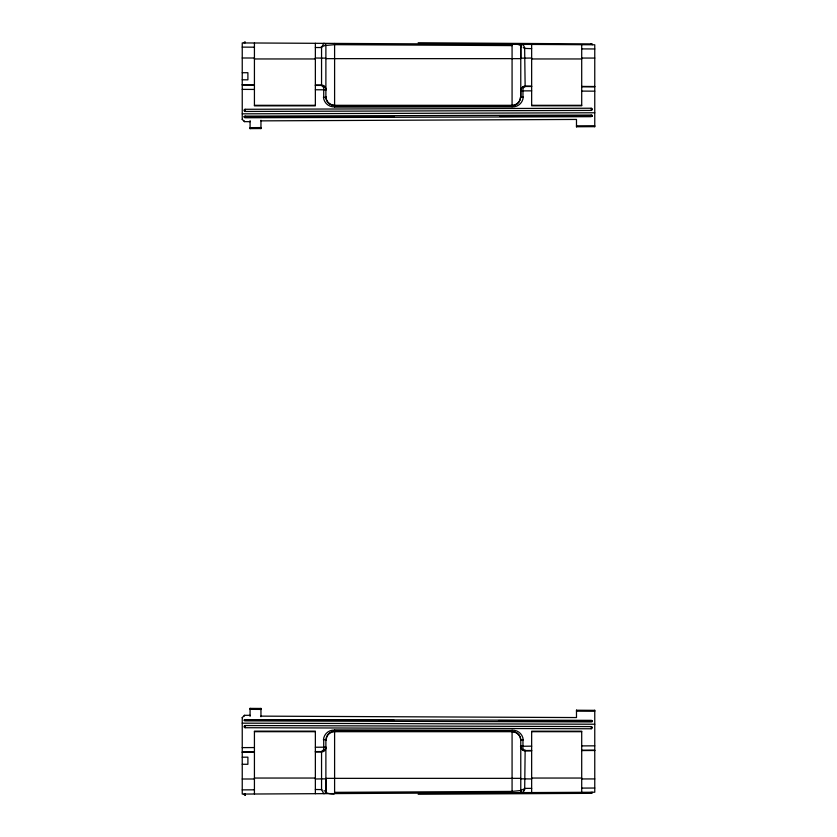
<?xml version="1.0" encoding="UTF-8"?>
<svg xmlns="http://www.w3.org/2000/svg" width="837" height="837" viewBox="0 0 837 837"><rect width="100%" height="100%" fill="white"/><g stroke="black" fill="none" stroke-linecap="round" stroke-linejoin="round"><path stroke-width="1.26" d="M245.168 42.854L245.178 41.881A1.088 1.057 1 0 0 244.08 42.928M245.178 795.098L245.178 795.119A1.088 1.057 -1 0 1 244.08 794.072M245.178 726.16L245.178 725.616A1.088 1.088 0 0 0 244.08 726.621A1.088 1.088 0 0 0 245.168 727.719L591.152 728.765A1.088 1.088 0 0 0 592.24 727.677A1.088 1.088 0 0 0 591.152 726.589L245.178 725.543M315.361 747.242L323.72 747.2L323.72 739.939L325.896 739.594M323.72 793.654A2.176 2.176 0 0 0 325.886 791.478L325.886 778.839L315.361 778.985M325.886 89.862L325.886 89.423A4.352 4.352 0 0 0 321.554 85.071L315.361 85.039M334.601 730.565L334.601 793.56M334.601 43.44L334.601 107.105L512.077 106.874A10.494 10.494 0 0 0 523.24 97.05M512.077 792.629L512.077 730.419M512.077 106.78L512.077 44.371M512.077 730.324L334.601 729.895M591.163 43.901L418.165 42.76M418.165 794.24L591.163 793.34L591.152 792.252M394.06 720.238L245.22 719.789A1.088 0.544 0.3 0 0 244.132 720.333A1.088 0.544 0.3 0 0 245.231 720.877L591.204 721.923A1.088 0.544 0.3 0 0 592.293 721.379A1.088 0.544 0.3 0 0 591.204 720.835L591.215 721.295M591.204 116.678L245.231 117.755A1.088 1.046 2.6 0 1 244.132 116.667A1.088 0.544 -0.3 0 1 245.231 116.123L591.204 115.077A1.088 0.544 -0.3 0 1 592.293 115.621A1.088 0.544 -0.3 0 1 591.204 116.165L591.215 115.809M334.601 730.471L334.601 730.094A10.483 10.483 0 0 0 323.438 739.918M591.163 44.12L591.163 44.413M245.178 726.903L244.488 726.84M591.163 727.918L591.152 728.713M245.178 727.06L245.168 727.667M591.926 792.995A1.088 1.057 -1 0 1 591.163 793.298L591.152 792.953M592.293 721.379A1.088 1.036 -1.5 0 0 591.204 720.343L245.231 719.621A1.088 0.785 -0.4 0 0 244.237 719.998M245.178 111.457L591.152 110.411A1.088 1.088 0 0 0 592.24 109.323A1.088 1.088 0 0 0 591.152 108.235L245.168 109.281A1.088 1.088 0 0 0 244.08 110.379A1.088 1.088 0 0 0 245.178 111.457L245.178 110.725M591.163 110.338L591.163 109.647M591.163 43.754L591.163 43.733A1.088 1.057 1 0 1 591.926 44.005M512.066 731.182L334.591 731.151M520.771 97.27L520.771 90.888L531.652 90.846M524.684 789.322L525.144 750.538L531.652 750.496M524.653 789.396L524.046 790.578M315.361 85.405L321.554 85.437L321.554 47.542L323.616 43.534M321.554 47.542L315.361 47.51M523.972 790.735L523.104 792.377M242.238 717.675L244.414 715.311L250.075 715.311M520.771 58.653L325.886 58.653M325.886 778.347L520.771 778.347M521.085 790.337L525.144 788.391L531.652 788.36M520.342 790.567L512.192 791.404M326.263 45.418L334.465 44.664M520.97 746.28L531.652 746.154M325.593 747.159L323.72 747.2M242.238 757.223L247.898 757.161L247.898 764.296L242.238 764.265M242.238 72.735L247.898 72.704L247.898 79.839L242.238 79.777M260.956 120.863L576.484 119.44L576.484 126.9M250.075 127.642L260.956 127.58M576.484 125.832L594.762 125.728M250.075 128.605L260.956 128.542M576.484 126.764L594.762 126.659M242.238 747.619L254.427 747.556M581.705 745.903L594.762 745.83M242.238 751.961L254.427 751.898M315.361 751.595L321.554 751.563L321.554 789.458L323.396 793.057M581.705 750.245L594.762 750.182M242.238 752.348L254.427 752.285M315.361 751.961L321.554 751.929A4.352 4.352 0 0 0 325.886 747.577M531.652 750.831L525.144 750.862A4.352 4.352 0 0 1 520.771 746.51L522.958 746.154L522.958 739.971L520.771 739.971L520.771 790.431A2.166 2.166 0 0 0 522.257 792.503L522.958 792.608A2.176 2.176 0 0 1 520.771 790.431M581.705 750.569L594.762 750.496M242.238 789.877L254.427 789.814M315.361 789.49L321.879 789.615M581.705 788.098L594.762 788.035M334.591 792.336L512.066 791.404M242.238 113.832L594.762 112.775M394.06 116.761L245.22 117.211A1.088 0.544 -0.3 0 1 244.132 116.667M499.815 116.437L591.204 116.165M242.238 57.994L254.427 58.004M315.361 58.015L325.875 58.151M531.652 58.046L520.823 58.182L520.771 46.569A2.166 2.166 0 0 1 522.257 44.497L522.958 44.392A2.176 2.176 0 0 0 520.771 46.569L520.771 97.029L522.958 97.029L522.958 90.846L520.949 90.72M581.705 58.056L594.762 58.067M254.427 58.956L315.361 58.956M531.652 58.956L581.705 58.956M334.476 105.535A8.694 8.401 1.3 0 1 325.907 97.406L323.72 97.061L323.72 89.8L315.361 89.758M254.427 105.305L315.361 105.305M531.652 105.305L581.705 105.305M334.591 105.849L512.066 105.849M242.238 119.325L244.373 121.637L250.075 121.689M254.427 731.695L315.361 731.695M531.652 731.695L581.705 731.695M254.427 778.044L315.361 778.044M531.652 778.044L581.705 778.044M242.238 779.006L254.427 778.996M531.652 778.954L520.823 778.818M581.705 778.944L594.762 778.933M498.507 720.552L591.204 720.835M242.238 723.168L594.762 724.225M334.591 44.664L512.066 45.596M242.238 47.123L254.427 47.186M531.652 48.64L524.789 48.42M581.705 48.902L594.762 48.964M242.238 84.652L254.427 84.715M531.652 86.169L525.144 86.138A4.352 4.352 0 0 0 520.771 90.49M581.705 86.431L594.762 86.504M242.238 85.039L254.427 85.102M531.652 86.504L525.144 86.462L524.632 47.573M581.705 86.755L594.762 86.818M242.238 89.381L254.427 89.444M581.705 91.097L594.762 91.17M250.075 709.357L260.956 709.42M576.484 711.168L594.762 711.272M260.956 716.137L576.484 717.56L576.484 710.1M250.075 708.395L260.956 708.458M576.484 710.236L594.762 710.341M323.72 89.8L325.614 89.841M591.843 727.468L591.163 726.662M244.488 110.589L245.178 110.128M591.864 109.124L591.152 108.318M520.959 46.621L521.587 46.882M325.363 791.279L324.045 790.672M523.261 47.678L524.056 48.065M244.373 121.637L244.414 120.967M523.031 44.497L523.669 45.669M524.056 46.422L524.59 47.5M245.168 109.312L245.178 110.055M245.178 794.857L245.178 794.062L245.178 794.962M520.771 739.929L520.771 739.73A8.705 8.412 -1.3 0 0 512.192 731.507M591.204 115.077L591.215 115.726M245.231 116.123L245.231 116.824M594.762 126.795L594.762 44.769L242.238 42.928L242.238 119.513M594.762 710.205L594.762 792.231L242.238 794.072L242.238 717.487M581.705 44.696L581.705 105.797L531.652 105.807L531.652 44.434M581.705 792.304L581.705 731.203L531.652 731.193L531.652 792.566M325.886 97.061L325.886 45.522A2.176 2.176 0 0 0 323.72 43.346M325.886 739.939L325.886 791.478M315.361 43.304L315.361 105.849L254.427 105.86L254.427 42.99M315.361 793.696L315.361 731.151L254.427 731.14L254.427 794.01M260.956 120.266L260.956 128.647M260.956 708.353L260.956 716.734M250.075 120.654L250.075 128.71M250.075 708.29L250.075 716.346M244.414 715.311L244.414 716.033M591.163 43.702A1.088 1.046 21.4 0 1 592.24 44.759M334.58 106.833A10.483 10.483 0 0 1 323.448 97.082M323.888 89.758A4.635 2.187 89.3 0 0 321.565 85.615A4.624 4.133 81.5 0 1 326.032 89.852M522.822 90.804A4.719 2.124 88 0 1 525.144 86.65A4.509 4.028 -85.7 0 0 520.666 90.699M520.415 97.354A8.705 8.349 88.2 0 1 512.192 105.786M512.631 43.869A8.705 2.229 0.3 0 1 520.677 46.464M520.771 96.6A8.705 8.694 0 0 1 512.066 105.305L334.591 105.305A8.705 8.694 0 0 1 325.886 96.6M320.686 47.447A4.677 0.691 -27.2 0 1 326.053 45.407M592.293 115.621A1.088 0.774 0.1 0 1 591.215 116.395A1.088 0.795 0.9 0 0 592.188 115.977M592.24 792.241A1.088 1.046 -21.3 0 1 591.152 793.309M334.026 794.072A8.694 2.218 -0.3 0 1 325.991 791.582M520.771 740.4A8.705 8.694 0 0 0 512.066 731.695L334.591 731.695A8.705 8.694 0 0 0 325.886 740.4M326.032 747.148A4.677 4.112 -71.9 0 1 321.575 751.354A4.687 2.134 87.4 0 0 323.856 747.232M512.098 730.209A10.494 10.483 0 0 1 523.24 739.95M525.134 750.193A4.708 2.145 -83.3 0 1 522.811 746.196M525.134 750.381A4.677 4.331 86.4 0 1 520.478 746.322M326.221 739.605A8.694 8.37 88.1 0 1 334.465 731.182"/></g></svg>
